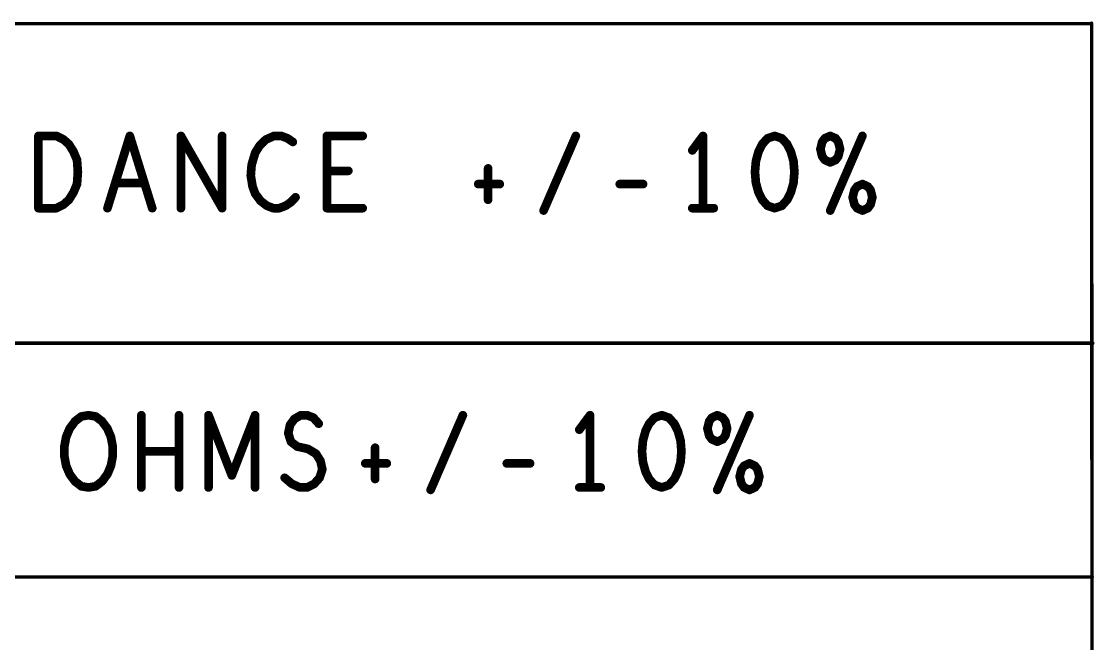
# Model space of a CAD drawing. Extents: x -14.2 to 19.9, y -5.2 to 16.9.
# Drawn here: x -3.841 to -1.984, y 2.875 to 3.951 of the extents above; entities that cross this region are included whole.
import ezdxf

# ---------------------------------------------------------------- set-up
doc = ezdxf.new("R2010")
doc.units = 0
doc.layers.get('0').update_dxf_attribs({"linetype": 'CONTINUOUS'})
doc.layers.add('FAB', color=2, linetype='CONTINUOUS')

# ---------------------------------------------------------------- blocks, each defined once
blk = doc.blocks.new('ROUND_1')
at = {"const_width": 0.003}
blk.add_lwpolyline([(-0.0015, 0, 1), (0.0015, 0, 1)], format="xyb", close=True, dxfattribs=at)
blk = doc.blocks.new('ROUND_105')
at = {"const_width": 0.0075}
blk.add_lwpolyline([(-0.00375, 0, 1), (0.00375, 0, 1)], format="xyb", close=True, dxfattribs=at)

msp = doc.modelspace()

# ---------------------------------------------------------------- linework, layer by layer
at = {"layer": 'FAB'}
for points, const_width in [([(-1.9898, 3.9477), (-12.4148, 3.9477)], 0.006), ([(-1.9887, 3.9485), (-1.987, 1.7115)], 0.006), ([(-3.8112, 3.6284), (-3.8112, 3.7534)], 0.015), ([(-3.8112, 3.7534), (-3.7802, 3.7534)], 0.015), ([(-3.7802, 3.7534), (-3.7678, 3.7472)], 0.015), ([(-3.7678, 3.7472), (-3.7585, 3.7389)], 0.015), ([(-3.6918, 3.6284), (-3.6531, 3.7534)], 0.015), ([(-3.6531, 3.7534), (-3.6143, 3.6284)], 0.015), ([(-3.5647, 3.6284), (-3.5647, 3.7534)], 0.015), ([(-3.5647, 3.7534), (-3.4934, 3.6284)], 0.015), ([(-3.4934, 3.6284), (-3.4934, 3.7534)], 0.015), ([(-3.4175, 3.7472), (-3.4283, 3.7368)], 0.015), ([(-3.4035, 3.7534), (-3.4175, 3.7472)], 0.015), ([(-3.3911, 3.7534), (-3.4035, 3.7534)], 0.015), ([(-3.3803, 3.7493), (-3.3911, 3.7534)], 0.015), ([(-3.371, 3.743), (-3.3803, 3.7493)], 0.015), ([(-3.3121, 3.6284), (-3.3121, 3.7534)], 0.015), ([(-3.3121, 3.7534), (-3.2501, 3.7534)], 0.015), ([(-2.937, 3.6243), (-2.8812, 3.7534)], 0.015), ([(-2.6611, 3.7534), (-2.6797, 3.7284)], 0.015), ([(-2.6611, 3.6284), (-2.6611, 3.7534)], 0.015), ([(-2.5495, 3.7493), (-2.5588, 3.7389)], 0.015), ([(-2.5371, 3.7534), (-2.5495, 3.7493)], 0.015), ([(-2.5247, 3.7493), (-2.5371, 3.7534)], 0.015), ([(-2.5154, 3.7389), (-2.5247, 3.7493)], 0.015), ([(-2.4503, 3.7493), (-2.4549, 3.743)], 0.015), ([(-2.441, 3.7534), (-2.4503, 3.7493)], 0.015), ([(-2.441, 3.6243), (-2.3852, 3.7534)], 0.015), ([(-2.4317, 3.7493), (-2.441, 3.7534)], 0.015), ([(-2.427, 3.743), (-2.4317, 3.7493)], 0.015), ([(-3.7585, 3.7389), (-3.7507, 3.7264)], 0.015), ([(-3.7507, 3.7264), (-3.7445, 3.7118)], 0.015), ([(-3.4283, 3.7368), (-3.4361, 3.7243)], 0.015), ([(-2.565, 3.7264), (-2.5696, 3.7097)], 0.015), ([(-2.5588, 3.7389), (-2.565, 3.7264)], 0.015), ([(-2.5092, 3.7264), (-2.5154, 3.7389)], 0.015), ([(-2.5045, 3.7097), (-2.5092, 3.7264)], 0.015), ([(-2.4549, 3.743), (-2.458, 3.7305)], 0.015), ([(-2.458, 3.7305), (-2.4549, 3.718)], 0.015), ([(-2.4239, 3.7305), (-2.427, 3.743)], 0.015), ([(-2.427, 3.718), (-2.4239, 3.7305)], 0.015), ([(-3.7445, 3.7118), (-3.743, 3.6909)], 0.015), ([(-3.4361, 3.7243), (-3.4423, 3.7034)], 0.015), ([(-2.5696, 3.7097), (-2.5712, 3.6909)], 0.015), ([(-2.503, 3.6909), (-2.5045, 3.7097)], 0.015), ([(-2.4549, 3.718), (-2.4503, 3.7118)], 0.015), ([(-2.4503, 3.7118), (-2.441, 3.7076)], 0.015), ([(-2.441, 3.7076), (-2.4317, 3.7118)], 0.015), ([(-2.4317, 3.7118), (-2.427, 3.718)], 0.015), ([(-3.743, 3.6909), (-3.7445, 3.6701)], 0.015), ([(-3.4423, 3.7034), (-3.4438, 3.6847)], 0.015), ([(-3.2749, 3.693), (-3.3121, 3.693)], 0.015), ([(-3.0331, 3.6972), (-3.0331, 3.643)], 0.015), ([(-2.5712, 3.6909), (-2.5696, 3.6722)], 0.015), ([(-2.5045, 3.6722), (-2.503, 3.6909)], 0.015), ([(-3.7445, 3.6701), (-3.7507, 3.6555)], 0.015), ([(-3.6283, 3.6722), (-3.6779, 3.6722)], 0.015), ([(-3.4438, 3.6847), (-3.4407, 3.6659)], 0.015), ([(-3.0501, 3.6701), (-3.0129, 3.6701)], 0.015), ([(-2.8052, 3.6701), (-2.7649, 3.6701)], 0.015), ([(-2.5696, 3.6722), (-2.565, 3.6555)], 0.015), ([(-2.5092, 3.6555), (-2.5045, 3.6722)], 0.015), ([(-2.3852, 3.6701), (-2.3945, 3.6659)], 0.015), ([(-2.3759, 3.6659), (-2.3852, 3.6701)], 0.015), ([(-3.7507, 3.6555), (-3.7585, 3.643)], 0.015), ([(-3.4407, 3.6659), (-3.4361, 3.6534)], 0.015), ([(-3.4361, 3.6534), (-3.4268, 3.6409)], 0.015), ([(-2.565, 3.6555), (-2.5588, 3.643)], 0.015), ([(-2.5154, 3.643), (-2.5092, 3.6555)], 0.015), ([(-2.3991, 3.6597), (-2.4022, 3.6472)], 0.015), ([(-2.3945, 3.6659), (-2.3991, 3.6597)], 0.015), ([(-2.3712, 3.6597), (-2.3759, 3.6659)], 0.015), ([(-2.3681, 3.6472), (-2.3712, 3.6597)], 0.015), ([(-3.7678, 3.6347), (-3.7802, 3.6284)], 0.015), ([(-3.7585, 3.643), (-3.7678, 3.6347)], 0.015), ([(-3.4268, 3.6409), (-3.4159, 3.6326)], 0.015), ([(-3.4159, 3.6326), (-3.4051, 3.6284)], 0.015), ([(-3.3942, 3.6284), (-3.3834, 3.6326)], 0.015), ([(-3.3834, 3.6326), (-3.3741, 3.6389)], 0.015), ([(-3.3741, 3.6389), (-3.3663, 3.6472)], 0.015), ([(-2.5588, 3.643), (-2.5495, 3.6326)], 0.015), ([(-2.5495, 3.6326), (-2.5371, 3.6284)], 0.015), ([(-2.5371, 3.6284), (-2.5247, 3.6326)], 0.015), ([(-2.5247, 3.6326), (-2.5154, 3.643)], 0.015), ([(-2.4022, 3.6472), (-2.3991, 3.6347)], 0.015), ([(-2.3991, 3.6347), (-2.3945, 3.6284)], 0.015), ([(-2.3759, 3.6284), (-2.3712, 3.6347)], 0.015), ([(-2.3712, 3.6347), (-2.3681, 3.6472)], 0.015), ([(-3.7802, 3.6284), (-3.8112, 3.6284)], 0.015), ([(-3.4051, 3.6284), (-3.3942, 3.6284)], 0.015), ([(-3.2501, 3.6284), (-3.3121, 3.6284)], 0.015), ([(-2.6797, 3.6284), (-2.6425, 3.6284)], 0.015), ([(-2.3945, 3.6284), (-2.3852, 3.6243)], 0.015), ([(-2.3852, 3.6243), (-2.3759, 3.6284)], 0.015), ([(-12.4116, 3.3948), (-1.9866, 3.3948)], 0.006), ([(-3.7478, 3.2597), (-3.737, 3.268)], 0.015), ([(-3.737, 3.268), (-3.7246, 3.2701)], 0.015), ([(-3.7246, 3.2701), (-3.7122, 3.268)], 0.015), ([(-3.7122, 3.268), (-3.7013, 3.2597)], 0.015), ([(-3.6331, 3.1451), (-3.6331, 3.2701)], 0.015), ([(-3.568, 3.2701), (-3.568, 3.1451)], 0.015), ([(-3.5169, 3.1451), (-3.5169, 3.2701)], 0.015), ([(-3.5169, 3.2701), (-3.4766, 3.1659)], 0.015), ([(-3.4766, 3.1659), (-3.4363, 3.2701)], 0.015), ([(-3.4363, 3.2701), (-3.4363, 3.1451)], 0.015), ([(-3.3758, 3.2534), (-3.3681, 3.2639)], 0.015), ([(-3.3681, 3.2639), (-3.3572, 3.2701)], 0.015), ([(-3.3572, 3.2701), (-3.3464, 3.2701)], 0.015), ([(-3.3464, 3.2701), (-3.3355, 3.2659)], 0.015), ([(-3.3355, 3.2659), (-3.3262, 3.2555)], 0.015), ([(-3.1325, 3.1409), (-3.0767, 3.2701)], 0.015), ([(-2.8566, 3.2701), (-2.8752, 3.2451)], 0.015), ([(-2.8566, 3.1451), (-2.8566, 3.2701)], 0.015), ([(-2.745, 3.2659), (-2.7543, 3.2555)], 0.015), ([(-2.7326, 3.2701), (-2.745, 3.2659)], 0.015), ([(-2.7202, 3.2659), (-2.7326, 3.2701)], 0.015), ([(-2.7109, 3.2555), (-2.7202, 3.2659)], 0.015), ([(-2.6458, 3.2659), (-2.6504, 3.2597)], 0.015), ([(-2.6365, 3.2701), (-2.6458, 3.2659)], 0.015), ([(-2.6365, 3.1409), (-2.5807, 3.2701)], 0.015), ([(-2.6272, 3.2659), (-2.6365, 3.2701)], 0.015), ([(-2.6225, 3.2597), (-2.6272, 3.2659)], 0.015), ([(-3.7633, 3.2326), (-3.7571, 3.2472)], 0.015), ([(-3.7571, 3.2472), (-3.7478, 3.2597)], 0.015), ([(-3.7013, 3.2597), (-3.692, 3.2472)], 0.015), ([(-3.692, 3.2472), (-3.6858, 3.2326)], 0.015), ([(-3.3789, 3.2389), (-3.3758, 3.2534)], 0.015), ([(-2.7605, 3.243), (-2.7651, 3.2264)], 0.015), ([(-2.7543, 3.2555), (-2.7605, 3.243)], 0.015), ([(-2.7047, 3.243), (-2.7109, 3.2555)], 0.015), ([(-2.7, 3.2264), (-2.7047, 3.243)], 0.015), ([(-2.6504, 3.2597), (-2.6535, 3.2472)], 0.015), ([(-2.6535, 3.2472), (-2.6504, 3.2347)], 0.015), ([(-2.6194, 3.2472), (-2.6225, 3.2597)], 0.015), ([(-2.6225, 3.2347), (-2.6194, 3.2472)], 0.015), ([(-3.7664, 3.2159), (-3.7633, 3.2326)], 0.015), ([(-3.6858, 3.2326), (-3.6827, 3.2159)], 0.015), ([(-3.3743, 3.2243), (-3.3789, 3.2389)], 0.015), ([(-3.3634, 3.2159), (-3.3743, 3.2243)], 0.015), ([(-2.7651, 3.2264), (-2.7667, 3.2076)], 0.015), ([(-2.6985, 3.2076), (-2.7, 3.2264)], 0.015), ([(-2.6504, 3.2347), (-2.6458, 3.2284)], 0.015), ([(-2.6458, 3.2284), (-2.6365, 3.2243)], 0.015), ([(-2.6365, 3.2243), (-2.6272, 3.2284)], 0.015), ([(-2.6272, 3.2284), (-2.6225, 3.2347)], 0.015), ([(-3.7664, 3.1993), (-3.7664, 3.2159)], 0.015), ([(-3.6827, 3.2159), (-3.6827, 3.1993)], 0.015), ([(-3.568, 3.2076), (-3.6331, 3.2076)], 0.015), ([(-3.3448, 3.2118), (-3.3634, 3.2159)], 0.015), ([(-3.3309, 3.2034), (-3.3448, 3.2118)], 0.015), ([(-3.2286, 3.2139), (-3.2286, 3.1597)], 0.015), ([(-2.7667, 3.2076), (-2.7651, 3.1889)], 0.015), ([(-2.7, 3.1889), (-2.6985, 3.2076)], 0.015), ([(-3.7633, 3.1826), (-3.7664, 3.1993)], 0.015), ([(-3.6827, 3.1993), (-3.6858, 3.1826)], 0.015), ([(-3.3231, 3.1909), (-3.3309, 3.2034)], 0.015), ([(-3.32, 3.1764), (-3.3231, 3.1909)], 0.015), ([(-3.2456, 3.1868), (-3.2084, 3.1868)], 0.015), ([(-3.0007, 3.1868), (-2.9604, 3.1868)], 0.015), ([(-2.7651, 3.1889), (-2.7605, 3.1722)], 0.015), ([(-2.7047, 3.1722), (-2.7, 3.1889)], 0.015), ([(-2.5807, 3.1868), (-2.59, 3.1826)], 0.015), ([(-2.5714, 3.1826), (-2.5807, 3.1868)], 0.015), ([(-3.7571, 3.168), (-3.7633, 3.1826)], 0.015), ([(-3.6858, 3.1826), (-3.692, 3.168)], 0.015), ([(-3.3247, 3.1618), (-3.32, 3.1764)], 0.015), ([(-2.7605, 3.1722), (-2.7543, 3.1597)], 0.015), ([(-2.7109, 3.1597), (-2.7047, 3.1722)], 0.015), ([(-2.5946, 3.1764), (-2.5977, 3.1639)], 0.015), ([(-2.59, 3.1826), (-2.5946, 3.1764)], 0.015), ([(-2.5667, 3.1764), (-2.5714, 3.1826)], 0.015), ([(-2.5636, 3.1639), (-2.5667, 3.1764)], 0.015), ([(-3.7478, 3.1555), (-3.7571, 3.168)], 0.015), ([(-3.737, 3.1472), (-3.7478, 3.1555)], 0.015), ([(-3.7013, 3.1555), (-3.7122, 3.1472)], 0.015), ([(-3.692, 3.168), (-3.7013, 3.1555)], 0.015), ([(-3.3851, 3.1618), (-3.3727, 3.1514)], 0.015), ([(-3.3727, 3.1514), (-3.3588, 3.1451)], 0.015), ([(-3.3464, 3.1451), (-3.334, 3.1514)], 0.015), ([(-3.334, 3.1514), (-3.3247, 3.1618)], 0.015), ([(-2.7543, 3.1597), (-2.745, 3.1493)], 0.015), ([(-2.7202, 3.1493), (-2.7109, 3.1597)], 0.015), ([(-2.5977, 3.1639), (-2.5946, 3.1514)], 0.015), ([(-2.5946, 3.1514), (-2.59, 3.1451)], 0.015), ([(-2.5714, 3.1451), (-2.5667, 3.1514)], 0.015), ([(-2.5667, 3.1514), (-2.5636, 3.1639)], 0.015), ([(-3.7246, 3.1451), (-3.737, 3.1472)], 0.015), ([(-3.7122, 3.1472), (-3.7246, 3.1451)], 0.015), ([(-3.3588, 3.1451), (-3.3464, 3.1451)], 0.015), ([(-2.8752, 3.1451), (-2.838, 3.1451)], 0.015), ([(-2.745, 3.1493), (-2.7326, 3.1451)], 0.015), ([(-2.7326, 3.1451), (-2.7202, 3.1493)], 0.015), ([(-2.59, 3.1451), (-2.5807, 3.1409)], 0.015), ([(-2.5807, 3.1409), (-2.5714, 3.1451)], 0.015), ([(-12.4126, 2.9901), (-1.9876, 2.9901)], 0.006)]:
    msp.add_lwpolyline(points, dxfattribs=dict(at, const_width=const_width))

# ---------------------------------------------------------------- block references
for name, p in [('ROUND_1', (-1.9898, 3.9477)), ('ROUND_1', (-1.9887, 3.9485)), ('ROUND_105', (-3.8112, 3.7534)), ('ROUND_105', (-3.8112, 3.7534)), ('ROUND_105', (-3.7802, 3.7534)), ('ROUND_105', (-3.7802, 3.7534)), ('ROUND_105', (-3.7678, 3.7472)), ('ROUND_105', (-3.7678, 3.7472)), ('ROUND_105', (-3.6531, 3.7534)), ('ROUND_105', (-3.6531, 3.7534)), ('ROUND_105', (-3.5647, 3.7534)), ('ROUND_105', (-3.5647, 3.7534)), ('ROUND_105', (-3.4934, 3.7534)), ('ROUND_105', (-3.4175, 3.7472)), ('ROUND_105', (-3.4175, 3.7472)), ('ROUND_105', (-3.4035, 3.7534)), ('ROUND_105', (-3.4035, 3.7534)), ('ROUND_105', (-3.3911, 3.7534)), ('ROUND_105', (-3.3911, 3.7534)), ('ROUND_105', (-3.3803, 3.7493)), ('ROUND_105', (-3.3803, 3.7493)), ('ROUND_105', (-3.3121, 3.7534)), ('ROUND_105', (-3.3121, 3.7534)), ('ROUND_105', (-3.2501, 3.7534)), ('ROUND_105', (-2.8812, 3.7534)), ('ROUND_105', (-2.6611, 3.7534)), ('ROUND_105', (-2.6611, 3.7534)), ('ROUND_105', (-2.5495, 3.7493)), ('ROUND_105', (-2.5495, 3.7493)), ('ROUND_105', (-2.5371, 3.7534)), ('ROUND_105', (-2.5371, 3.7534)), ('ROUND_105', (-2.5247, 3.7493)), ('ROUND_105', (-2.5247, 3.7493)), ('ROUND_105', (-2.4503, 3.7493)), ('ROUND_105', (-2.4503, 3.7493)), ('ROUND_105', (-2.441, 3.7534)), ('ROUND_105', (-2.441, 3.7534)), ('ROUND_105', (-2.4317, 3.7493)), ('ROUND_105', (-2.4317, 3.7493)), ('ROUND_105', (-2.3852, 3.7534)), ('ROUND_105', (-3.7585, 3.7389)), ('ROUND_105', (-3.7585, 3.7389)), ('ROUND_105', (-3.7507, 3.7264)), ('ROUND_105', (-3.7507, 3.7264)), ('ROUND_105', (-3.4283, 3.7368)), ('ROUND_105', (-3.4283, 3.7368)), ('ROUND_105', (-3.371, 3.743)), ('ROUND_105', (-2.6797, 3.7284)), ('ROUND_105', (-2.565, 3.7264)), ('ROUND_105', (-2.565, 3.7264)), ('ROUND_105', (-2.5588, 3.7389)), ('ROUND_105', (-2.5588, 3.7389)), ('ROUND_105', (-2.5154, 3.7389)), ('ROUND_105', (-2.5154, 3.7389)), ('ROUND_105', (-2.5092, 3.7264)), ('ROUND_105', (-2.5092, 3.7264)), ('ROUND_105', (-2.458, 3.7305)), ('ROUND_105', (-2.458, 3.7305)), ('ROUND_105', (-2.4549, 3.743)), ('ROUND_105', (-2.4549, 3.743)), ('ROUND_105', (-2.427, 3.743)), ('ROUND_105', (-2.427, 3.743)), ('ROUND_105', (-2.4239, 3.7305)), ('ROUND_105', (-2.4239, 3.7305)), ('ROUND_105', (-3.7445, 3.7118)), ('ROUND_105', (-3.7445, 3.7118)), ('ROUND_105', (-3.4361, 3.7243)), ('ROUND_105', (-3.4361, 3.7243)), ('ROUND_105', (-2.5696, 3.7097)), ('ROUND_105', (-2.5696, 3.7097)), ('ROUND_105', (-2.5045, 3.7097)), ('ROUND_105', (-2.5045, 3.7097)), ('ROUND_105', (-2.4549, 3.718)), ('ROUND_105', (-2.4549, 3.718)), ('ROUND_105', (-2.4503, 3.7118)), ('ROUND_105', (-2.4503, 3.7118)), ('ROUND_105', (-2.441, 3.7076)), ('ROUND_105', (-2.441, 3.7076)), ('ROUND_105', (-2.4317, 3.7118)), ('ROUND_105', (-2.4317, 3.7118)), ('ROUND_105', (-2.427, 3.718)), ('ROUND_105', (-2.427, 3.718)), ('ROUND_105', (-3.743, 3.6909)), ('ROUND_105', (-3.743, 3.6909)), ('ROUND_105', (-3.4423, 3.7034)), ('ROUND_105', (-3.4423, 3.7034)), ('ROUND_105', (-3.3121, 3.693)), ('ROUND_105', (-3.2749, 3.693)), ('ROUND_105', (-3.0331, 3.6972)), ('ROUND_105', (-2.5712, 3.6909)), ('ROUND_105', (-2.5712, 3.6909)), ('ROUND_105', (-2.503, 3.6909)), ('ROUND_105', (-2.503, 3.6909)), ('ROUND_105', (-3.7445, 3.6701)), ('ROUND_105', (-3.7445, 3.6701)), ('ROUND_105', (-3.6779, 3.6722)), ('ROUND_105', (-3.6283, 3.6722)), ('ROUND_105', (-3.4438, 3.6847)), ('ROUND_105', (-3.4438, 3.6847)), ('ROUND_105', (-3.0501, 3.6701)), ('ROUND_105', (-3.0129, 3.6701)), ('ROUND_105', (-2.8052, 3.6701)), ('ROUND_105', (-2.7649, 3.6701)), ('ROUND_105', (-2.5696, 3.6722)), ('ROUND_105', (-2.5696, 3.6722)), ('ROUND_105', (-2.5045, 3.6722)), ('ROUND_105', (-2.5045, 3.6722)), ('ROUND_105', (-2.3852, 3.6701)), ('ROUND_105', (-2.3852, 3.6701)), ('ROUND_105', (-3.7507, 3.6555)), ('ROUND_105', (-3.7507, 3.6555)), ('ROUND_105', (-3.4407, 3.6659)), ('ROUND_105', (-3.4407, 3.6659)), ('ROUND_105', (-3.4361, 3.6534)), ('ROUND_105', (-3.4361, 3.6534)), ('ROUND_105', (-2.565, 3.6555)), ('ROUND_105', (-2.565, 3.6555)), ('ROUND_105', (-2.5092, 3.6555)), ('ROUND_105', (-2.5092, 3.6555)), ('ROUND_105', (-2.3991, 3.6597)), ('ROUND_105', (-2.3991, 3.6597)), ('ROUND_105', (-2.3945, 3.6659)), ('ROUND_105', (-2.3945, 3.6659)), ('ROUND_105', (-2.3759, 3.6659)), ('ROUND_105', (-2.3759, 3.6659)), ('ROUND_105', (-2.3712, 3.6597)), ('ROUND_105', (-2.3712, 3.6597)), ('ROUND_105', (-3.7678, 3.6347)), ('ROUND_105', (-3.7678, 3.6347)), ('ROUND_105', (-3.7585, 3.643)), ('ROUND_105', (-3.7585, 3.643)), ('ROUND_105', (-3.4268, 3.6409)), ('ROUND_105', (-3.4268, 3.6409)), ('ROUND_105', (-3.4159, 3.6326)), ('ROUND_105', (-3.4159, 3.6326)), ('ROUND_105', (-3.3834, 3.6326)), ('ROUND_105', (-3.3834, 3.6326)), ('ROUND_105', (-3.3741, 3.6389)), ('ROUND_105', (-3.3741, 3.6389)), ('ROUND_105', (-3.3663, 3.6472)), ('ROUND_105', (-3.0331, 3.643)), ('ROUND_105', (-2.5588, 3.643)), ('ROUND_105', (-2.5588, 3.643)), ('ROUND_105', (-2.5495, 3.6326)), ('ROUND_105', (-2.5495, 3.6326)), ('ROUND_105', (-2.5247, 3.6326)), ('ROUND_105', (-2.5247, 3.6326)), ('ROUND_105', (-2.5154, 3.643)), ('ROUND_105', (-2.5154, 3.643)), ('ROUND_105', (-2.4022, 3.6472)), ('ROUND_105', (-2.4022, 3.6472)), ('ROUND_105', (-2.3991, 3.6347)), ('ROUND_105', (-2.3991, 3.6347)), ('ROUND_105', (-2.3712, 3.6347)), ('ROUND_105', (-2.3712, 3.6347)), ('ROUND_105', (-2.3681, 3.6472)), ('ROUND_105', (-2.3681, 3.6472)), ('ROUND_105', (-3.8112, 3.6284)), ('ROUND_105', (-3.8112, 3.6284)), ('ROUND_105', (-3.7802, 3.6284)), ('ROUND_105', (-3.7802, 3.6284)), ('ROUND_105', (-3.6918, 3.6284)), ('ROUND_105', (-3.6143, 3.6284)), ('ROUND_105', (-3.5647, 3.6284)), ('ROUND_105', (-3.4934, 3.6284)), ('ROUND_105', (-3.4934, 3.6284)), ('ROUND_105', (-3.4051, 3.6284)), ('ROUND_105', (-3.4051, 3.6284)), ('ROUND_105', (-3.3942, 3.6284)), ('ROUND_105', (-3.3942, 3.6284)), ('ROUND_105', (-3.3121, 3.6284)), ('ROUND_105', (-3.3121, 3.6284)), ('ROUND_105', (-3.2501, 3.6284)), ('ROUND_105', (-2.937, 3.6243)), ('ROUND_105', (-2.6797, 3.6284)), ('ROUND_105', (-2.6611, 3.6284)), ('ROUND_105', (-2.6425, 3.6284)), ('ROUND_105', (-2.5371, 3.6284)), ('ROUND_105', (-2.5371, 3.6284)), ('ROUND_105', (-2.441, 3.6243)), ('ROUND_105', (-2.3945, 3.6284)), ('ROUND_105', (-2.3945, 3.6284)), ('ROUND_105', (-2.3852, 3.6243)), ('ROUND_105', (-2.3852, 3.6243)), ('ROUND_105', (-2.3759, 3.6284)), ('ROUND_105', (-2.3759, 3.6284)), ('ROUND_1', (-1.9866, 3.3948)), ('ROUND_105', (-3.737, 3.268)), ('ROUND_105', (-3.737, 3.268)), ('ROUND_105', (-3.7246, 3.2701)), ('ROUND_105', (-3.7246, 3.2701)), ('ROUND_105', (-3.7122, 3.268)), ('ROUND_105', (-3.7122, 3.268)), ('ROUND_105', (-3.6331, 3.2701)), ('ROUND_105', (-3.568, 3.2701)), ('ROUND_105', (-3.5169, 3.2701)), ('ROUND_105', (-3.5169, 3.2701)), ('ROUND_105', (-3.4363, 3.2701)), ('ROUND_105', (-3.4363, 3.2701)), ('ROUND_105', (-3.3681, 3.2639)), ('ROUND_105', (-3.3681, 3.2639)), ('ROUND_105', (-3.3572, 3.2701)), ('ROUND_105', (-3.3572, 3.2701)), ('ROUND_105', (-3.3464, 3.2701)), ('ROUND_105', (-3.3464, 3.2701)), ('ROUND_105', (-3.3355, 3.2659)), ('ROUND_105', (-3.3355, 3.2659)), ('ROUND_105', (-3.0767, 3.2701)), ('ROUND_105', (-2.8566, 3.2701)), ('ROUND_105', (-2.8566, 3.2701)), ('ROUND_105', (-2.745, 3.2659)), ('ROUND_105', (-2.745, 3.2659)), ('ROUND_105', (-2.7326, 3.2701)), ('ROUND_105', (-2.7326, 3.2701)), ('ROUND_105', (-2.7202, 3.2659)), ('ROUND_105', (-2.7202, 3.2659)), ('ROUND_105', (-2.6458, 3.2659)), ('ROUND_105', (-2.6458, 3.2659)), ('ROUND_105', (-2.6365, 3.2701)), ('ROUND_105', (-2.6365, 3.2701)), ('ROUND_105', (-2.6272, 3.2659)), ('ROUND_105', (-2.6272, 3.2659)), ('ROUND_105', (-2.5807, 3.2701)), ('ROUND_105', (-3.7571, 3.2472)), ('ROUND_105', (-3.7571, 3.2472)), ('ROUND_105', (-3.7478, 3.2597)), ('ROUND_105', (-3.7478, 3.2597)), ('ROUND_105', (-3.7013, 3.2597)), ('ROUND_105', (-3.7013, 3.2597)), ('ROUND_105', (-3.692, 3.2472)), ('ROUND_105', (-3.692, 3.2472)), ('ROUND_105', (-3.3758, 3.2534)), ('ROUND_105', (-3.3758, 3.2534)), ('ROUND_105', (-3.3262, 3.2555)), ('ROUND_105', (-2.8752, 3.2451)), ('ROUND_105', (-2.7605, 3.243)), ('ROUND_105', (-2.7605, 3.243)), ('ROUND_105', (-2.7543, 3.2555)), ('ROUND_105', (-2.7543, 3.2555)), ('ROUND_105', (-2.7109, 3.2555)), ('ROUND_105', (-2.7109, 3.2555)), ('ROUND_105', (-2.7047, 3.243)), ('ROUND_105', (-2.7047, 3.243)), ('ROUND_105', (-2.6535, 3.2472)), ('ROUND_105', (-2.6535, 3.2472)), ('ROUND_105', (-2.6504, 3.2597)), ('ROUND_105', (-2.6504, 3.2597)), ('ROUND_105', (-2.6225, 3.2597)), ('ROUND_105', (-2.6225, 3.2597)), ('ROUND_105', (-2.6194, 3.2472)), ('ROUND_105', (-2.6194, 3.2472)), ('ROUND_105', (-3.7633, 3.2326)), ('ROUND_105', (-3.7633, 3.2326)), ('ROUND_105', (-3.6858, 3.2326)), ('ROUND_105', (-3.6858, 3.2326)), ('ROUND_105', (-3.3789, 3.2389)), ('ROUND_105', (-3.3789, 3.2389)), ('ROUND_105', (-3.3743, 3.2243)), ('ROUND_105', (-3.3743, 3.2243)), ('ROUND_105', (-2.7651, 3.2264)), ('ROUND_105', (-2.7651, 3.2264)), ('ROUND_105', (-2.7, 3.2264)), ('ROUND_105', (-2.7, 3.2264)), ('ROUND_105', (-2.6504, 3.2347)), ('ROUND_105', (-2.6504, 3.2347)), ('ROUND_105', (-2.6458, 3.2284)), ('ROUND_105', (-2.6458, 3.2284)), ('ROUND_105', (-2.6365, 3.2243)), ('ROUND_105', (-2.6365, 3.2243)), ('ROUND_105', (-2.6272, 3.2284)), ('ROUND_105', (-2.6272, 3.2284)), ('ROUND_105', (-2.6225, 3.2347)), ('ROUND_105', (-2.6225, 3.2347)), ('ROUND_105', (-3.7664, 3.2159)), ('ROUND_105', (-3.7664, 3.2159)), ('ROUND_105', (-3.6827, 3.2159)), ('ROUND_105', (-3.6827, 3.2159)), ('ROUND_105', (-3.6331, 3.2076)), ('ROUND_105', (-3.568, 3.2076)), ('ROUND_105', (-3.3634, 3.2159)), ('ROUND_105', (-3.3634, 3.2159)), ('ROUND_105', (-3.3448, 3.2118)), ('ROUND_105', (-3.3448, 3.2118)), ('ROUND_105', (-3.2286, 3.2139)), ('ROUND_105', (-2.7667, 3.2076)), ('ROUND_105', (-2.7667, 3.2076)), ('ROUND_105', (-2.6985, 3.2076)), ('ROUND_105', (-2.6985, 3.2076)), ('ROUND_105', (-3.7664, 3.1993)), ('ROUND_105', (-3.7664, 3.1993)), ('ROUND_105', (-3.6827, 3.1993)), ('ROUND_105', (-3.6827, 3.1993)), ('ROUND_105', (-3.3309, 3.2034)), ('ROUND_105', (-3.3309, 3.2034)), ('ROUND_105', (-3.3231, 3.1909)), ('ROUND_105', (-3.3231, 3.1909)), ('ROUND_105', (-3.2456, 3.1868)), ('ROUND_105', (-3.2084, 3.1868)), ('ROUND_105', (-3.0007, 3.1868)), ('ROUND_105', (-2.9604, 3.1868)), ('ROUND_105', (-2.7651, 3.1889)), ('ROUND_105', (-2.7651, 3.1889)), ('ROUND_105', (-2.7, 3.1889)), ('ROUND_105', (-2.7, 3.1889)), ('ROUND_105', (-2.5807, 3.1868)), ('ROUND_105', (-2.5807, 3.1868)), ('ROUND_105', (-3.7633, 3.1826)), ('ROUND_105', (-3.7633, 3.1826)), ('ROUND_105', (-3.6858, 3.1826)), ('ROUND_105', (-3.6858, 3.1826)), ('ROUND_105', (-3.32, 3.1764)), ('ROUND_105', (-3.32, 3.1764)), ('ROUND_105', (-2.7605, 3.1722)), ('ROUND_105', (-2.7605, 3.1722)), ('ROUND_105', (-2.7047, 3.1722)), ('ROUND_105', (-2.7047, 3.1722)), ('ROUND_105', (-2.5946, 3.1764)), ('ROUND_105', (-2.5946, 3.1764)), ('ROUND_105', (-2.59, 3.1826)), ('ROUND_105', (-2.59, 3.1826)), ('ROUND_105', (-2.5714, 3.1826)), ('ROUND_105', (-2.5714, 3.1826)), ('ROUND_105', (-2.5667, 3.1764)), ('ROUND_105', (-2.5667, 3.1764)), ('ROUND_105', (-3.7571, 3.168)), ('ROUND_105', (-3.7571, 3.168)), ('ROUND_105', (-3.7478, 3.1555)), ('ROUND_105', (-3.7478, 3.1555)), ('ROUND_105', (-3.7013, 3.1555)), ('ROUND_105', (-3.7013, 3.1555)), ('ROUND_105', (-3.692, 3.168)), ('ROUND_105', (-3.692, 3.168)), ('ROUND_105', (-3.4766, 3.1659)), ('ROUND_105', (-3.4766, 3.1659)), ('ROUND_105', (-3.3851, 3.1618)), ('ROUND_105', (-3.3727, 3.1514)), ('ROUND_105', (-3.3727, 3.1514)), ('ROUND_105', (-3.334, 3.1514)), ('ROUND_105', (-3.334, 3.1514)), ('ROUND_105', (-3.3247, 3.1618)), ('ROUND_105', (-3.3247, 3.1618)), ('ROUND_105', (-3.2286, 3.1597)), ('ROUND_105', (-2.7543, 3.1597)), ('ROUND_105', (-2.7543, 3.1597)), ('ROUND_105', (-2.7109, 3.1597)), ('ROUND_105', (-2.7109, 3.1597)), ('ROUND_105', (-2.5977, 3.1639)), ('ROUND_105', (-2.5977, 3.1639)), ('ROUND_105', (-2.5946, 3.1514)), ('ROUND_105', (-2.5946, 3.1514)), ('ROUND_105', (-2.5667, 3.1514)), ('ROUND_105', (-2.5667, 3.1514)), ('ROUND_105', (-2.5636, 3.1639)), ('ROUND_105', (-2.5636, 3.1639)), ('ROUND_105', (-3.737, 3.1472)), ('ROUND_105', (-3.737, 3.1472)), ('ROUND_105', (-3.7246, 3.1451)), ('ROUND_105', (-3.7246, 3.1451)), ('ROUND_105', (-3.7122, 3.1472)), ('ROUND_105', (-3.7122, 3.1472)), ('ROUND_105', (-3.6331, 3.1451)), ('ROUND_105', (-3.568, 3.1451)), ('ROUND_105', (-3.5169, 3.1451)), ('ROUND_105', (-3.4363, 3.1451)), ('ROUND_105', (-3.3588, 3.1451)), ('ROUND_105', (-3.3588, 3.1451)), ('ROUND_105', (-3.3464, 3.1451)), ('ROUND_105', (-3.3464, 3.1451)), ('ROUND_105', (-3.1325, 3.1409)), ('ROUND_105', (-2.8752, 3.1451)), ('ROUND_105', (-2.8566, 3.1451)), ('ROUND_105', (-2.838, 3.1451)), ('ROUND_105', (-2.745, 3.1493)), ('ROUND_105', (-2.745, 3.1493)), ('ROUND_105', (-2.7326, 3.1451)), ('ROUND_105', (-2.7326, 3.1451)), ('ROUND_105', (-2.7202, 3.1493)), ('ROUND_105', (-2.7202, 3.1493)), ('ROUND_105', (-2.6365, 3.1409)), ('ROUND_105', (-2.59, 3.1451)), ('ROUND_105', (-2.59, 3.1451)), ('ROUND_105', (-2.5807, 3.1409)), ('ROUND_105', (-2.5807, 3.1409)), ('ROUND_105', (-2.5714, 3.1451)), ('ROUND_105', (-2.5714, 3.1451)), ('ROUND_1', (-1.9876, 2.9901))]:
    msp.add_blockref(name, p, dxfattribs=at)

doc.saveas('drawing.dxf')
